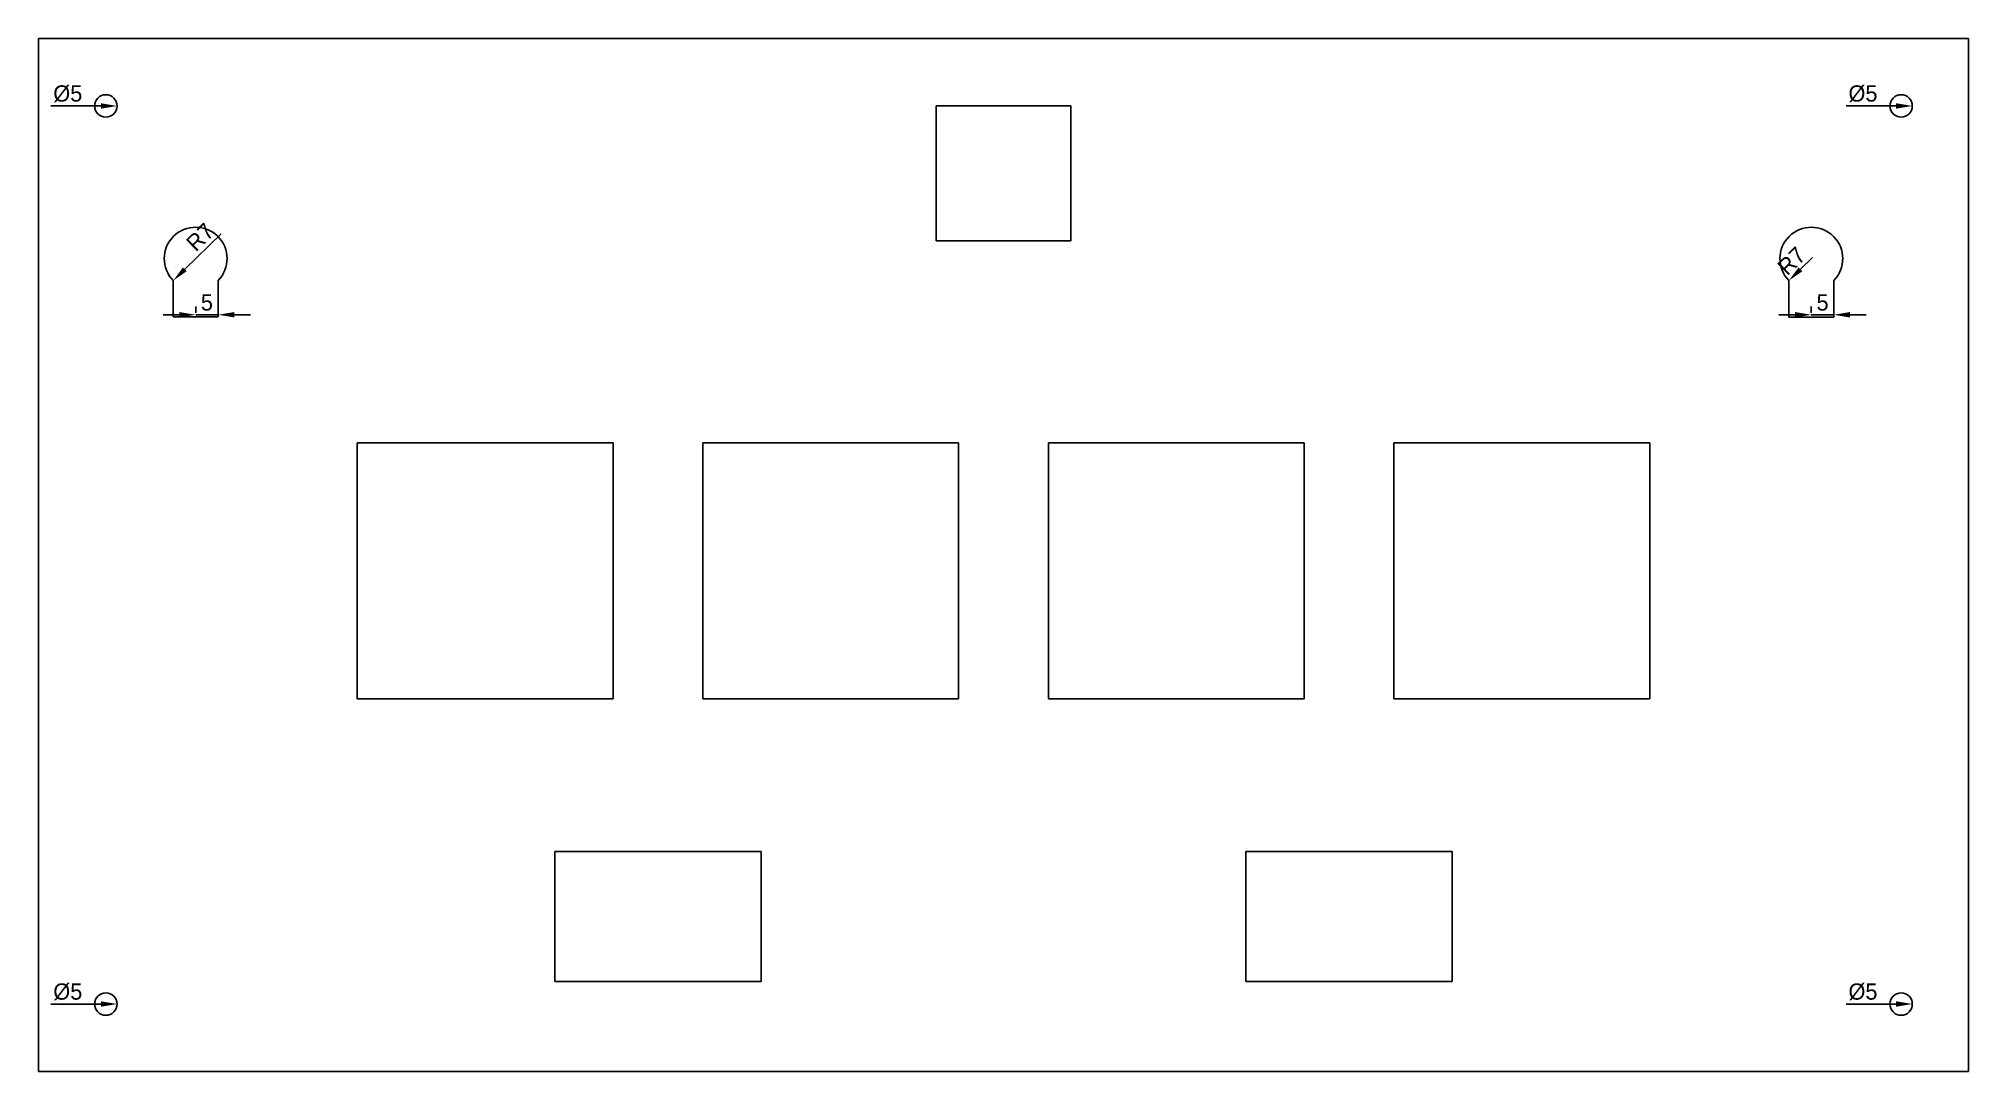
# Model space of a CAD drawing. Header units: millimetres. Extents: x 268 to 698, y -904 to -674.
import ezdxf

# ---------------------------------------------------------------- set-up
doc = ezdxf.new("R2010")
doc.units = ezdxf.units.MM
doc.layers.add('Corte B (5mm Acr. Transp.) Todo Junto', color=7, linetype='Continuous')
doc.layers.add('Dimensions', color=7, linetype='Continuous')
doc.dimstyles.new('ISO-25', dxfattribs={"dimtxt": 2.5, "dimasz": 2.5, "dimexe": 1.25, "dimexo": 0.625, "dimtad": 1, "dimtxsty": 'Standard', "dimcen": 2.5, "dimadec": 0, "dimazin": 0, "dimtfac": 1, "dimtmove": 0, "dimatfit": 3, "dimfxl": 1, "dimarcsym": 0})

# ---------------------------------------------------------------- blocks, each defined once
blk = doc.blocks.new('*D1')
at = {"layer": 'Defpoints', "color": 0}
for p in [(303.03, -736.49), (308.03, -735.99), (308.03, -736.49)]:
    blk.add_point(p, dxfattribs=at)
at = {"layer": 'Dimensions', "color": 140, "lineweight": -2}
for p, q in [((303.03, -735.59), (303.03, -734.18)), ((308.03, -735.59), (308.03, -734.18)), ((299.42, -735.99), (295.8, -735.99)), ((303.03, -735.99), (308.03, -735.99)), ((311.65, -735.99), (315.27, -735.99))]:
    blk.add_line(p, q, dxfattribs=at)
at = {"layer": 'Dimensions', "color": 140}
for points in [[(299.42, -736.59), (299.42, -735.39), (303.03, -735.99)], [(311.65, -735.39), (311.65, -736.59), (308.03, -735.99)]]:
    blk.add_solid(points, dxfattribs=at)
at = {"layer": 'Dimensions', "color": 140, "insert": (305.53, -733.28), "char_height": 3.62, "attachment_point": 5}
blk.add_mtext('5', dxfattribs=at)
blk = doc.blocks.new('*D2')
at = {"layer": 'Defpoints', "color": 0}
for p in [(663.03, -736.5), (668.03, -736), (668.03, -736.5)]:
    blk.add_point(p, dxfattribs=at)
at = {"layer": 'Dimensions', "color": 140, "lineweight": -2}
for p, q in [((663.03, -735.59), (663.03, -734.19)), ((668.03, -735.59), (668.03, -734.19)), ((659.41, -736), (655.79, -736)), ((663.03, -736), (668.03, -736)), ((671.65, -736), (675.27, -736))]:
    blk.add_line(p, q, dxfattribs=at)
at = {"layer": 'Dimensions', "color": 140}
for points in [[(659.41, -736.6), (659.41, -735.39), (663.03, -736)], [(671.65, -735.39), (671.65, -736.6), (668.03, -736)]]:
    blk.add_solid(points, dxfattribs=at)
at = {"layer": 'Dimensions', "color": 140, "insert": (665.53, -733.28), "char_height": 3.62, "attachment_point": 5}
blk.add_mtext('5', dxfattribs=at)
blk = doc.blocks.new('*D3')
at = {"layer": 'Defpoints', "color": 0}
for p in [(663.03, -723.5), (658.03, -728.39)]:
    blk.add_point(p, dxfattribs=at)
at = {"layer": 'Dimensions', "color": 140, "lineweight": -2}
blk.add_line((660.62, -725.86), (663.27, -723.26), dxfattribs=at)
at = {"layer": 'Dimensions', "color": 140}
blk.add_solid([(660.2, -725.43), (661.04, -726.29), (658.03, -728.39)], dxfattribs=at)
at = {"layer": 'Dimensions', "color": 140, "insert": (658.63, -724.01), "char_height": 3.62, "attachment_point": 5, "rotation": 44.4153}
blk.add_mtext('R7', dxfattribs=at)
blk = doc.blocks.new('*D4')
at = {"layer": 'Defpoints', "color": 0}
for p in [(303.03, -723.49), (298.03, -728.39)]:
    blk.add_point(p, dxfattribs=at)
at = {"layer": 'Dimensions', "color": 140, "lineweight": -2}
blk.add_line((300.62, -725.86), (308.68, -717.96), dxfattribs=at)
at = {"layer": 'Dimensions', "color": 140}
blk.add_solid([(300.2, -725.43), (301.04, -726.29), (298.03, -728.39)], dxfattribs=at)
at = {"layer": 'Dimensions', "color": 140, "insert": (304.04, -718.7), "char_height": 3.62, "attachment_point": 5, "rotation": 44.4153}
blk.add_mtext('R7', dxfattribs=at)
blk = doc.blocks.new('*D5')
at = {"layer": 'Defpoints', "color": 0}
for p in [(280.53, -689.49), (285.53, -689.49)]:
    blk.add_point(p, dxfattribs=at)
at = {"layer": 'Dimensions', "color": 140, "lineweight": -2}
blk.add_line((281.91, -689.49), (270.79, -689.49), dxfattribs=at)
at = {"layer": 'Dimensions', "color": 140}
blk.add_solid([(281.91, -690.1), (281.91, -688.89), (285.53, -689.49)], dxfattribs=at)
at = {"layer": 'Dimensions', "color": 140, "insert": (274.54, -686.78), "char_height": 3.62, "attachment_point": 5}
blk.add_mtext('%%c5', dxfattribs=at)
blk = doc.blocks.new('*D6')
at = {"layer": 'Defpoints', "color": 0}
for p in [(680.53, -689.49), (685.53, -689.49)]:
    blk.add_point(p, dxfattribs=at)
at = {"layer": 'Dimensions', "color": 140, "lineweight": -2}
blk.add_line((681.91, -689.49), (670.79, -689.49), dxfattribs=at)
at = {"layer": 'Dimensions', "color": 140}
blk.add_solid([(681.91, -690.1), (681.91, -688.89), (685.53, -689.49)], dxfattribs=at)
at = {"layer": 'Dimensions', "color": 140, "insert": (674.54, -686.78), "char_height": 3.62, "attachment_point": 5}
blk.add_mtext('%%c5', dxfattribs=at)
blk = doc.blocks.new('*D7')
at = {"layer": 'Defpoints', "color": 0}
for p in [(680.53, -889.49), (685.53, -889.49)]:
    blk.add_point(p, dxfattribs=at)
at = {"layer": 'Dimensions', "color": 140, "lineweight": -2}
blk.add_line((681.91, -889.49), (670.79, -889.49), dxfattribs=at)
at = {"layer": 'Dimensions', "color": 140}
blk.add_solid([(681.91, -890.1), (681.91, -888.89), (685.53, -889.49)], dxfattribs=at)
at = {"layer": 'Dimensions', "color": 140, "insert": (674.54, -886.78), "char_height": 3.62, "attachment_point": 5}
blk.add_mtext('%%c5', dxfattribs=at)
blk = doc.blocks.new('*D8')
at = {"layer": 'Defpoints', "color": 0}
for p in [(280.53, -889.49), (285.53, -889.49)]:
    blk.add_point(p, dxfattribs=at)
at = {"layer": 'Dimensions', "color": 140, "lineweight": -2}
blk.add_line((281.91, -889.49), (270.79, -889.49), dxfattribs=at)
at = {"layer": 'Dimensions', "color": 140}
blk.add_solid([(281.91, -890.1), (281.91, -888.89), (285.53, -889.49)], dxfattribs=at)
at = {"layer": 'Dimensions', "color": 140, "insert": (274.54, -886.78), "char_height": 3.62, "attachment_point": 5}
blk.add_mtext('%%c5', dxfattribs=at)

msp = doc.modelspace()

# ---------------------------------------------------------------- linework, layer by layer
at = {"layer": 'Corte B (5mm Acr. Transp.) Todo Junto'}
for p, q in [((268.0307, -674.4945), (698.0307, -674.4945)), ((268.0307, -674.4945), (268.0307, -904.4945)), ((698.0307, -674.4945), (698.0307, -904.4945)), ((468.0307, -689.4945), (498.0307, -689.4945)), ((468.0307, -719.4945), (468.0307, -689.4945)), ((498.0307, -689.4945), (498.0307, -719.4945)), ((498.0307, -719.4945), (468.0307, -719.4945)), ((298.0346, -736.4908), (298.0346, -728.3898)), ((308.0346, -736.4908), (308.0346, -728.3898)), ((658.0324, -736.4954), (658.0324, -728.3944)), ((668.0324, -736.4954), (668.0324, -728.3944)), ((303.0346, -736.4908), (298.0346, -736.4908)), ((303.0346, -736.4908), (308.0346, -736.4908)), ((663.0324, -736.4954), (658.0324, -736.4954)), ((663.0324, -736.4954), (668.0324, -736.4954)), ((339.0293, -764.4921), (396.0293, -764.4921)), ((339.0293, -821.4921), (339.0293, -764.4921)), ((396.0293, -764.4921), (396.0293, -821.4921)), ((416.0293, -764.4921), (473.0293, -764.4921)), ((416.0293, -821.4921), (416.0293, -764.4921)), ((473.0293, -764.4921), (473.0293, -821.4921)), ((493.0293, -764.4921), (550.0293, -764.4921)), ((493.0293, -821.4921), (493.0293, -764.4921)), ((550.0293, -764.4921), (550.0293, -821.4921)), ((570.0293, -764.4921), (627.0293, -764.4921)), ((570.0293, -821.4921), (570.0293, -764.4921)), ((627.0293, -764.4921), (627.0293, -821.4921)), ((396.0293, -821.4921), (339.0293, -821.4921)), ((473.0293, -821.4921), (416.0293, -821.4921)), ((550.0293, -821.4921), (493.0293, -821.4921)), ((627.0293, -821.4921), (570.0293, -821.4921)), ((383.034, -855.4936), (429.034, -855.4936)), ((383.034, -884.4936), (383.034, -855.4936)), ((429.034, -855.4936), (429.034, -884.4936)), ((537.034, -855.4936), (583.034, -855.4936)), ((537.034, -884.4936), (537.034, -855.4936)), ((583.034, -855.4936), (583.034, -884.4936)), ((429.034, -884.4936), (383.034, -884.4936)), ((583.034, -884.4936), (537.034, -884.4936)), ((698.0307, -904.4945), (268.0307, -904.4945))]:
    msp.add_line(p, q, dxfattribs=at)
for centre in [(283.0307, -689.4945), (683.0307, -689.4945), (283.0307, -889.4945), (683.0307, -889.4945)]:
    msp.add_circle(centre, 2.5, dxfattribs=at)
for centre in [(303.0346, -723.4908), (663.0324, -723.4954)]:
    msp.add_arc(centre, 7, 315.584691, 224.415309, dxfattribs=at)

# ---------------------------------------------------------------- dimensions: what is measured, and where the dimension line sits
at = {"layer": 'Dimensions'}
for p1, p2, picture, middle in [((280.5307, -689.4945), (285.5307, -689.4945), '*D5', (274.5428, -689.4945)), ((680.5307, -689.4945), (685.5307, -689.4945), '*D6', (674.5428, -689.4945)), ((280.5307, -889.4945), (285.5307, -889.4945), '*D8', (274.5428, -889.4945)), ((680.5307, -889.4945), (685.5307, -889.4945), '*D7', (674.5428, -889.4945))]:
    dim = msp.add_diameter_dim_2p(p1=p1, p2=p2, dimstyle='ISO-25', override={"dimscale": 1.447811, "dimdec": 3, "dimzin": 8, "dimlunit": 2, "dimclrd": 140, "dimclre": 140, "dimclrt": 140}, dxfattribs=at)
    dim.commit()
    dim.dimension.update_dxf_attribs({"geometry": picture, "text_midpoint": middle, "dimtype": 163})
for center, mpoint, picture, middle in [((303.0346, -723.4908), (298.0346, -728.3898), '*D4', (305.9446, -720.6395)), ((663.0324, -723.4954), (658.0324, -728.3944), '*D3', (660.5324, -725.9449))]:
    dim = msp.add_radius_dim(center=center, mpoint=mpoint, dimstyle='ISO-25', override={"dimscale": 1.447811, "dimdec": 3, "dimzin": 8, "dimlunit": 2, "dimclrd": 140, "dimclre": 140, "dimclrt": 140}, dxfattribs=at)
    dim.commit()
    dim.dimension.update_dxf_attribs({"geometry": picture, "text_midpoint": middle, "dimtype": 164})
for base, p1, p2, picture, middle in [((308.0346, -735.9908), (303.0346, -736.4908), (308.0346, -736.4908), '*D1', (305.5346, -735.9908)), ((668.0324, -735.9954), (663.0324, -736.4954), (668.0324, -736.4954), '*D2', (665.5324, -735.9954))]:
    dim = msp.add_linear_dim(base=base, p1=p1, p2=p2, angle=0, dimstyle='ISO-25', override={"dimscale": 1.447811, "dimdec": 3, "dimzin": 8, "dimlunit": 2, "dimclrd": 140, "dimclre": 140, "dimclrt": 140}, dxfattribs=at)
    dim.commit()
    dim.dimension.update_dxf_attribs({"geometry": picture, "text_midpoint": middle, "dimtype": 161})

doc.saveas('drawing.dxf')
